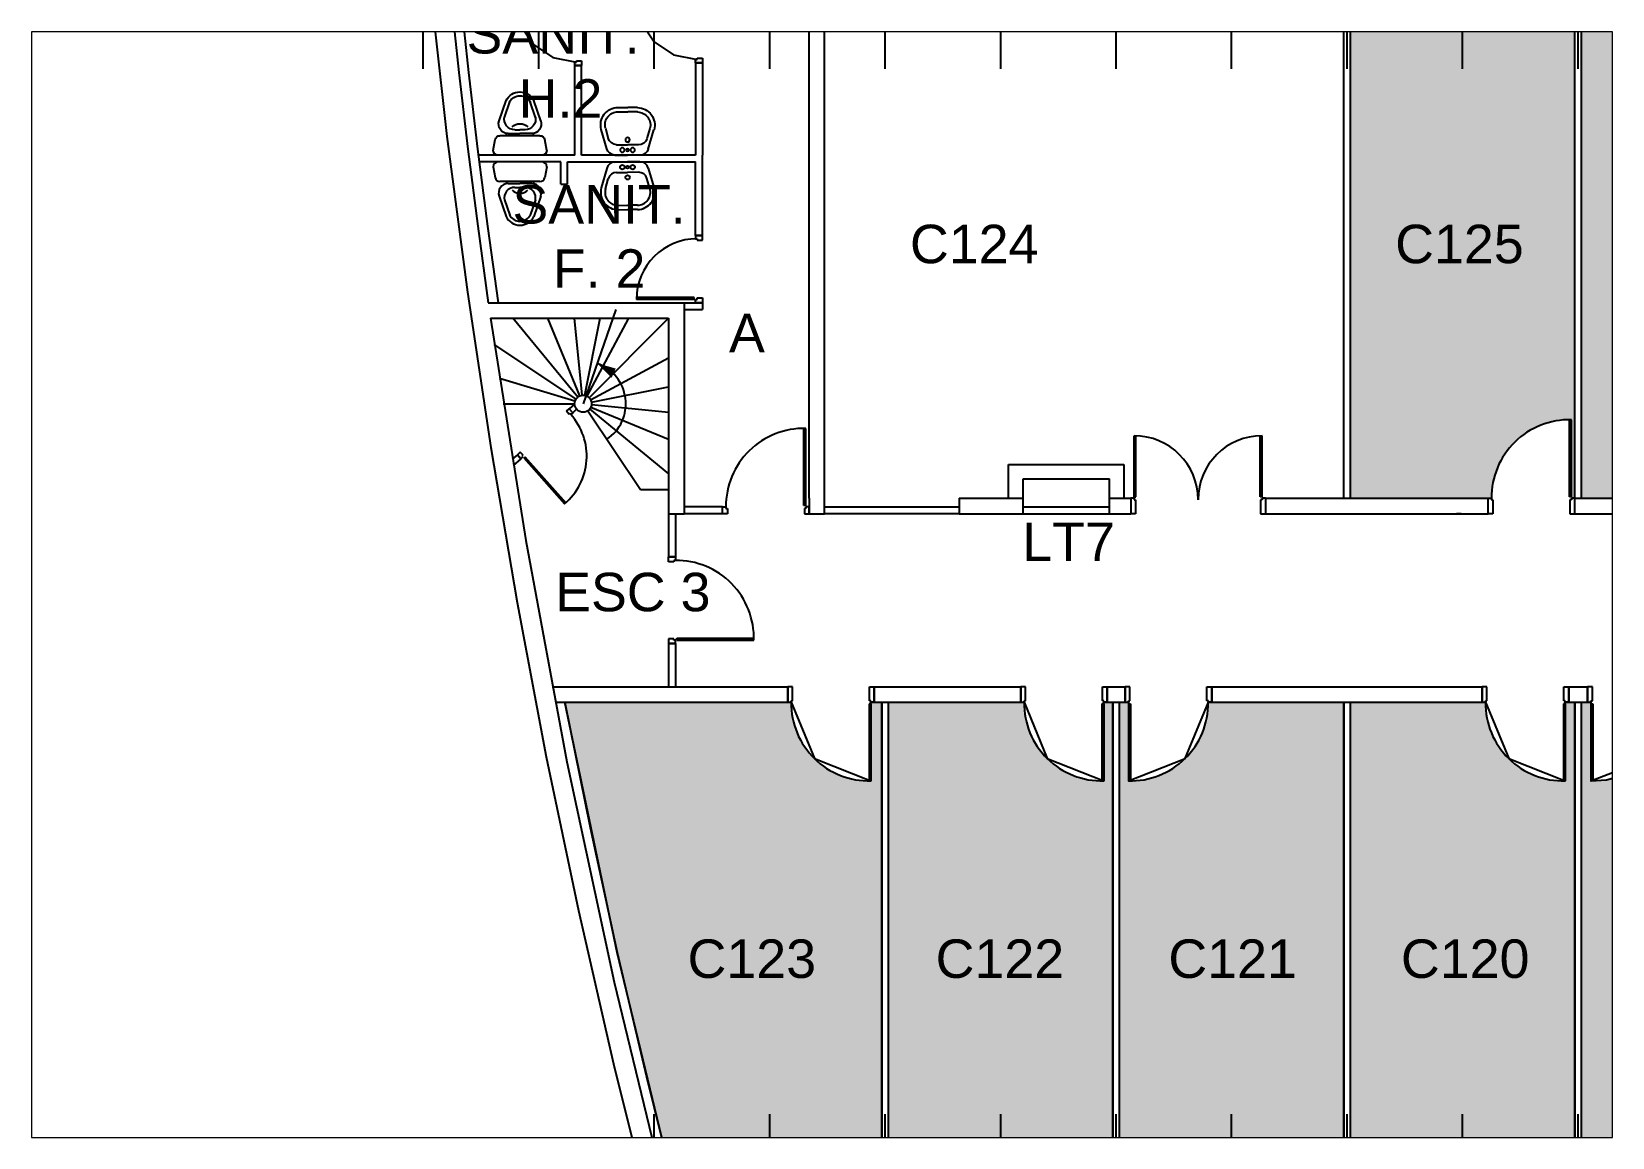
# Paper-space layout 'Présentation2' of a CAD drawing. Extents: x 0 to 11.4, y -0.1 to 7.9.
# The model-space entities are those that its viewports show. They can reach past a viewport. Long polylines and large blocks are cut down to what shows.
import ezdxf

# ---------------------------------------------------------------- set-up
doc = ezdxf.new("R2010")
doc.units = 0
doc.header["$MEASUREMENT"] = 0
for name, pattern in [('AXES', [2, 1.25, -0.25, 0.25, -0.25]), ('CACHE', [0.375, 0.25, -0.125]), ('DISCONTINU2', [0.375, 0.25, -0.125])]:
    doc.linetypes.add(name, pattern=pattern)
doc.layers.get('0').update_dxf_attribs({"linetype": 'CONTINUOUS'})
for name, color, linetype in [('BA_AXE_TRAME', 253, 'AXES'), ('BA_CLOISON_EXISTANTE', 4, 'CONTINUOUS'), ('BA_DOUBLAGE', 134, 'CONTINUOUS'), ('BA_ESCALIER', 8, 'CONTINUOUS'), ('BA_ESCALIER_CACHE', 252, 'DISCONTINU2'), ('BA_MENUIS_INTERIEURE', 202, 'CONTINUOUS'), ('BA_STRUCTURE', 5, 'CONTINUOUS'), ('EQ_SANITAIRE', 60, 'CONTINUOUS'), ('Nom. Circulation', 1, 'CONTINUOUS'), ('Nom. Texte', 250, 'CONTINUOUS'), ('Sous-sol', 1, 'CONTINUOUS'), ('SUN', 2, 'CONTINUOUS'), ('TXT_REP_PIECE', 250, 'CONTINUOUS')]:
    doc.layers.add(name, color=color, linetype=linetype)
doc.styles.add('ARIAL', font='arial.ttf')

# ---------------------------------------------------------------- blocks, each defined once
blk = doc.blocks.new('WC')
for p, q in [((-35.6, 21.6), (-56.7, 14.5)), ((-20.3, -20.8), (-20.3, 20.8)), ((-5, 27.9), (-16.3, 25.7)), ((0, -22.9), (0, 22.9)), ((-39.3, 16.2), (-55.4, 10.7)), ((-26.4, 5.3), (-26.4, 0)), ((-26.4, -5.3), (-26.4, 0)), ((-20.3, 14), (-22.5, 14)), ((-22.4, 12.2), (-22.4, 0)), ((-22.4, -12.2), (-22.4, 0)), ((-35.6, -21.6), (-56.7, -14.5)), ((-39.3, -16.2), (-55.4, -10.7)), ((-20.3, -14), (-22.5, -14)), ((-5, -27.9), (-16.3, -25.7))]:
    blk.add_line(p, q)
for centre, radius, start, end in [((-32.4, 12.2), 10, 0, 108.6162), ((-15.3, 20.8), 5, 101.0796, 180), ((-5, 22.9), 5, 0, 90), ((-49.5, 0), 16.2, 116.4444, 180), ((-49.5, -0.4), 16.2, 178.1961, 178.7319), ((-49.5, 0), 16.2, 180, 243.5556), ((-49.5, 0), 12.2, 116.4444, 180), ((-49.5, 0), 12.2, 180, 243.5556), ((-37.4, 5.3), 11, 0, 102.4), ((-21.2, 0), 11.5, 134.9643, 225.0357), ((-37.4, -5.3), 11, 257.6, 0), ((-32.4, -12.2), 10, 251.3838, 0), ((-15.3, -20.8), 5, 180, 258.9204), ((-5, -22.9), 5, 270, 0)]:
    blk.add_arc(centre, radius, start, end)
blk = doc.blocks.new('LAV60')
for p, q in [((-14.4, 0), (0, 0)), ((14.4, 0), (0, 0)), ((-24, -7.3), (-30.4, -29.5)), ((-12.7, -12), (0, -12)), ((12.7, -12), (0, -12)), ((24, -7.3), (30.4, -29.5)), ((-25.6, -30.9), (-22.3, -19.3)), ((25.6, -30.9), (22.3, -19.3)), ((-11.2, -50), (0, -50)), ((11.2, -50), (0, -50)), ((-11.2, -55), (0, -55)), ((11.2, -55), (0, -55))]:
    blk.add_line(p, q)
for centre, radius in [((-6, -6), 2.61), ((0, -17.8), 2.54), ((0, -6), 1.44), ((6, -6), 2.61)]:
    blk.add_circle(centre, radius)
for centre, radius, start, end in [((-14.4, -10), 10, 90, 164.0546), ((14.4, -10), 10, 15.9454, 90), ((-12.7, -22), 10, 90, 164.0546), ((12.7, -22), 10, 15.9454, 90), ((-11.2, -35), 20, 164.0546, 270), ((-11.2, -35), 15, 164.0546, 270), ((11.2, -35), 20, 270, 15.9454), ((11.2, -35), 15, 270, 15.9454)]:
    blk.add_arc(centre, radius, start, end)

msp = doc.modelspace()

# ---------------------------------------------------------------- hatches: boundary and pattern name
at = {"layer": 'BA_ESCALIER'}
msp.add_hatch(color=256, dxfattribs=at).paths.add_polyline_path([(-16844.9, 9943.7), (-16829.9, 9928.6), (-16825.6, 9938.3)])
at = {"layer": 'SUN'}
h = msp.add_hatch(color=256, dxfattribs=at)
h.dxf.hatch_style = 1
h.paths.add_polyline_path([(-15829.1, 10325.8), (-16040.6, 10325.8), (-16062.1, 10325.8), (-16062.1, 9803.5), (-15919.1, 9803.5), (-15915.6, 9803.5, -0.424281), (-15832.6, 9885.1), (-15832.6, 9803.5), (-15829.1, 9803.5)])
h.paths.add_polyline_path([(-15586.6, 10325.8), (-15680.6, 10325.8), (-15730.6, 10325.8), (-15822.1, 10325.8), (-15822.1, 9803.5), (-15676.6, 9803.5), (-15673.1, 9803.5, -0.424281), (-15590.1, 9885.1), (-15590.1, 9803.5), (-15586.6, 9803.5)])
h.paths.add_polyline_path([(-15109.1, 10325.8), (-15320.6, 10325.8), (-15342.1, 10325.8), (-15342.1, 9803.5), (-15199.1, 9803.5), (-15195.6, 9803.5, -0.424281), (-15112.6, 9885.1), (-15112.6, 9803.5), (-15109.1, 9803.5)])
h.paths.add_polyline_path([(-14869.1, 10325.8), (-14960.6, 10325.8), (-15010.6, 10325.8), (-15102.1, 10325.8), (-15102.1, 9803.5), (-14959.1, 9803.5), (-14955.6, 9803.5, -0.424281), (-14872.6, 9885.1), (-14872.6, 9803.5), (-14869.1, 9803.5)])
h.paths.add_polyline_path([(-16026, 10025.6), (-15872.4, 10025.6), (-15872.4, 10108), (-16026, 10108)], flags=24)
h.paths.add_polyline_path([(-15796.6, 10025.6), (-15605.7, 10025.6), (-15605.7, 10108), (-15796.6, 10108)], flags=24)
h.paths.add_polyline_path([(-15298.2, 10025.6), (-15144.6, 10025.6), (-15144.6, 10108), (-15298.2, 10108)], flags=24)
h.paths.add_polyline_path([(-15069.6, 10025.6), (-14878.7, 10025.6), (-14878.7, 10108), (-15069.6, 10108)], flags=24)
h = msp.add_hatch(color=256, dxfattribs=at)
h.dxf.hatch_style = 1
h.paths.add_polyline_path([(-16643.4, 9591.5), (-16878.4, 9591.5), (-16824, 9331.6), (-16761.6, 9073.5), (-16549.1, 9073.5), (-16549.1, 9591.5), (-16560.4, 9591.5), (-16560.4, 9509.9, -0.424281)])
h.paths.add_polyline_path([(-16401.3, 9591.5), (-16542.1, 9591.5), (-16542.1, 9073.5), (-16309.1, 9073.5), (-16309.1, 9591.5), (-16318.3, 9591.5), (-16318.4, 9509.9, -0.424281)])
h.paths.add_polyline_path([(-16069.1, 9591.5), (-16209.8, 9591.5, -0.424281), (-16292.8, 9509.9), (-16292.8, 9591.5), (-16302.1, 9591.5), (-16302.1, 9073.5), (-16069.1, 9073.5)])
h.paths.add_polyline_path([(-16062.1, 9073.5), (-15829.1, 9073.5), (-15829.1, 9591.5), (-15838.9, 9591.5), (-15838.9, 9509.9, -0.424281), (-15921.9, 9591.5), (-16062.1, 9591.5)])
h.paths.add_polyline_path([(-15822.1, 9073.5), (-15589.1, 9073.5), (-15589.1, 9591.5), (-15729.3, 9591.5, -0.424281), (-15812.2, 9509.9), (-15812.3, 9591.5), (-15822.1, 9591.5)])
h.paths.add_polyline_path([(-16761.2, 9283.1), (-16607.6, 9283.1), (-16607.6, 9365.5), (-16761.2, 9365.5)], flags=24)
h.paths.add_polyline_path([(-16503.1, 9283.1), (-16349.5, 9283.1), (-16349.5, 9365.5), (-16503.1, 9365.5)], flags=24)
h.paths.add_polyline_path([(-16257.7, 9283.1), (-16104.1, 9283.1), (-16104.1, 9365.5), (-16257.7, 9365.5)], flags=24)
h.paths.add_polyline_path([(-16019.7, 9283.1), (-15866.1, 9283.1), (-15866.1, 9365.5), (-16019.7, 9365.5)], flags=24)
h.paths.add_polyline_path([(-15778.1, 9283.1), (-15624.5, 9283.1), (-15624.5, 9365.5), (-15778.1, 9365.5)], flags=24)

# ---------------------------------------------------------------- linework, layer by layer
at = {"layer": 'BA_AXE_TRAME'}
for p, q in [((-17025.6, 10249.8), (-17025.6, 10444.6)), ((-16905.6, 10249.8), (-16905.6, 10444.6)), ((-16785.6, 10249.8), (-16785.6, 10444.6)), ((-16665.6, 10249.8), (-16665.6, 10444.6)), ((-16545.6, 10249.8), (-16545.6, 10444.6)), ((-16545.6, 10249.8), (-16545.6, 10444.6)), ((-16425.6, 10249.8), (-16425.6, 10444.6)), ((-16425.6, 10249.8), (-16425.6, 10444.6)), ((-16305.6, 10249.8), (-16305.6, 10444.6)), ((-16305.6, 10249.8), (-16305.6, 10444.6)), ((-16185.6, 10249.8), (-16185.6, 10444.6)), ((-16185.6, 10249.8), (-16185.6, 10444.6)), ((-16065.6, 10249.8), (-16065.6, 10444.6)), ((-16065.6, 10249.8), (-16065.6, 10444.6)), ((-15945.6, 10249.8), (-15945.6, 10444.6)), ((-15945.6, 10249.8), (-15945.6, 10444.6)), ((-15825.6, 10249.8), (-15825.6, 10444.6)), ((-15825.6, 10249.8), (-15825.6, 10444.6)), ((-16785.6, 8971.9), (-16785.6, 9163.5)), ((-16665.6, 8971.9), (-16665.6, 9163.5)), ((-16545.6, 8971.9), (-16545.6, 9163.5)), ((-16425.6, 8971.9), (-16425.6, 9163.5)), ((-16305.6, 8971.9), (-16305.6, 9163.5)), ((-16185.6, 8971.9), (-16185.6, 9163.5)), ((-16065.6, 8971.9), (-16065.6, 9163.5)), ((-15945.6, 8971.9), (-15945.6, 9163.5)), ((-15825.6, 8971.9), (-15825.6, 9163.5))]:
    msp.add_line(p, q, dxfattribs=at)
at = {"layer": 'BA_CLOISON_EXISTANTE'}
for p, q in [((-16069.1, 9803.5), (-16069.1, 10325.8)), ((-16062.1, 9803.5), (-16062.1, 10325.8)), ((-15829.1, 9803.5), (-15829.1, 10325.8)), ((-15822.1, 9803.5), (-15822.1, 10325.8)), ((-16868, 10159.9), (-16868, 10253)), ((-16868, 10253), (-16861, 10253)), ((-16861, 10159.9), (-16861, 10253)), ((-16742.6, 10255.8), (-16742.6, 10159.9)), ((-16742.6, 10255.8), (-16735.6, 10255.8)), ((-16735.6, 10255.8), (-16735.6, 10159.9)), ((-16868, 10159.9), (-16967.5, 10159.9)), ((-16882.6, 10152.9), (-16967.5, 10152.9)), ((-16882.6, 10129.9), (-16882.6, 10152.9)), ((-16875.6, 10129.9), (-16875.6, 10152.9)), ((-16875.6, 10152.9), (-16742.6, 10152.9)), ((-16742.6, 10159.9), (-16861, 10159.9)), ((-16742.6, 10076.6), (-16742.6, 10152.9)), ((-16735.6, 10076.6), (-16735.6, 10159.9)), ((-16882.6, 10129.9), (-16875.6, 10129.9)), ((-16742.6, 10076.6), (-16735.6, 10076.6)), ((-16754.6, 10006.6), (-16735.6, 10006.6)), ((-16735.6, 10006.6), (-16735.6, 9999.6)), ((-16754.6, 9999.6), (-16735.6, 9999.6)), ((-16868.4, 9901.4), (-16873.9, 9896.5)), ((-16870.2, 9892.3), (-16873.9, 9896.5)), ((-16866.2, 9895.9), (-16870.2, 9892.3)), ((-16927.8, 9848.8), (-16933.3, 9844)), ((-16924.1, 9844.6), (-16932.3, 9837.4)), ((-16924.1, 9844.6), (-16927.8, 9848.8)), ((-16714.6, 9794.5), (-16754.6, 9794.5)), ((-16608.6, 9794.5), (-16468.6, 9794.5)), ((-16402.4, 9794.5), (-16312.5, 9794.5)), ((-16770.6, 9787.5), (-16770.6, 9742.5)), ((-16763.6, 9787.5), (-16763.6, 9742.5)), ((-16714.6, 9787.5), (-16754.6, 9787.5)), ((-16468.6, 9787.5), (-16608.6, 9787.5)), ((-16402.4, 9787.5), (-16312.5, 9787.5)), ((-16402.4, 9787.5), (-16312.5, 9787.5)), ((-16763.6, 9742.5), (-16770.6, 9742.5)), ((-16763.6, 9652.5), (-16770.6, 9652.5)), ((-16770.6, 9652.5), (-16770.6, 9607.5)), ((-16763.6, 9652.5), (-16763.6, 9607.5)), ((-16549.1, 9073.5), (-16549.1, 9591.5)), ((-16542.1, 9073.5), (-16542.1, 9591.5)), ((-16309.1, 9073.5), (-16309.1, 9591.5)), ((-16302.1, 9073.5), (-16302.1, 9591.5)), ((-16069.1, 9073.5), (-16069.1, 9591.5)), ((-16062.1, 9073.5), (-16062.1, 9591.5)), ((-15829.1, 9073.5), (-15829.1, 9591.5)), ((-15822.1, 9073.5), (-15822.1, 9591.5))]:
    msp.add_line(p, q, dxfattribs=at)
at = {"layer": 'BA_DOUBLAGE', "ltscale": 10}
for start, end in [(185.95235, 188.10495), (190.92267, 194.47719)]:
    msp.add_arc((-8473.2, 11213.5), 8560.2, start, end, dxfattribs=at)
at = {"layer": 'BA_ESCALIER', "linetype": 'CACHE', "ltscale": 20}
for p, q in [((-16865.1, 9908.6), (-16932.4, 9990.6)), ((-16862.9, 9910), (-16896.3, 9990.6)), ((-16860.4, 9910.6), (-16868.3, 9990.6)), ((-16857.8, 9910.5), (-16841.8, 9990.6)), ((-16866.9, 9906.7), (-16951.8, 9963.4)), ((-16868, 9904.3), (-16946.5, 9928.1)), ((-16942.5, 9901.7), (-16868.4, 9901.7))]:
    msp.add_line(p, q, dxfattribs=at)
at = {"layer": 'BA_ESCALIER', "linetype": 'CACHE', "ltscale": 7}
msp.add_line((-16855.3, 9909.6), (-16812, 9990.6), dxfattribs=at)
at = {"layer": 'BA_ESCALIER'}
for p, q in [((-16853.2, 9908), (-16770.6, 9990.6)), ((-16851.7, 9905.9), (-16770.6, 9949.3)), ((-16850.8, 9903.5), (-16770.6, 9919.4)), ((-16854.6, 9894.4), (-16799.9, 9812.6)), ((-16852.6, 9896.1), (-16770.6, 9828.8)), ((-16851.3, 9898.3), (-16770.6, 9864.9)), ((-16850.7, 9900.9), (-16770.6, 9893)), ((-16799.9, 9812.6), (-16770.6, 9812.6))]:
    msp.add_line(p, q, dxfattribs=at)
msp.add_arc((-16859.5, 9901.7), 44.4, 303.75, 70.8279, dxfattribs=at)
at = {"layer": 'BA_ESCALIER_CACHE', "linetype": 'AXES', "ltscale": 8}
msp.add_line((-16825.5, 9999.5), (-16859.5, 9901.7), dxfattribs=at)
at = {"layer": 'BA_MENUIS_INTERIEURE'}
for p, q in [((-16868, 10256.5), (-16866.5, 10256.5)), ((-16868, 10253), (-16868, 10256.5)), ((-16861, 10253), (-16868, 10253)), ((-16866.5, 10256.5), (-16866.5, 10258)), ((-16866.5, 10258), (-16861, 10258)), ((-16861, 10258), (-16861, 10253)), ((-16742.6, 10259.3), (-16741.1, 10259.3)), ((-16742.6, 10255.8), (-16742.6, 10259.3)), ((-16735.6, 10255.8), (-16742.6, 10255.8)), ((-16741.1, 10259.3), (-16741.1, 10260.8)), ((-16741.1, 10260.8), (-16735.6, 10260.8)), ((-16735.6, 10260.8), (-16735.6, 10255.8)), ((-16742.6, 10076.6), (-16742.6, 10073.1)), ((-16735.6, 10076.6), (-16742.6, 10076.6)), ((-16742.6, 10073.1), (-16741.1, 10073.1)), ((-16741.1, 10073.1), (-16741.1, 10071.6)), ((-16741.1, 10071.6), (-16735.6, 10071.6)), ((-16735.6, 10071.6), (-16735.6, 10076.6)), ((-16744.1, 10012.1), (-16804.1, 10012.1)), ((-16744.1, 10010.1), (-16804.1, 10010.1)), ((-16744.1, 10010.1), (-16744.1, 10012.1)), ((-16742.6, 10010.1), (-16741.1, 10010.1)), ((-16742.6, 10006.6), (-16742.6, 10010.1)), ((-16735.6, 10006.6), (-16742.6, 10006.6)), ((-16741.1, 10011.6), (-16735.6, 10011.6)), ((-16741.1, 10010.1), (-16741.1, 10011.6)), ((-16735.6, 10011.6), (-16735.6, 10006.6)), ((-16876.9, 9893.9), (-16873.9, 9896.5)), ((-16874, 9890.6), (-16876.9, 9893.9)), ((-16873.1, 9891.4), (-16874, 9890.6)), ((-16873.9, 9896.5), (-16870.2, 9892.3)), ((-16872.3, 9890.5), (-16873.1, 9891.4)), ((-16870.2, 9892.3), (-16872.3, 9890.5)), ((-16630.1, 9796), (-16630.1, 9876.1)), ((-16628.1, 9796), (-16628.1, 9876.1)), ((-15834.6, 9805), (-15834.6, 9885.1)), ((-15832.6, 9805), (-15832.6, 9885.1)), ((-16287, 9805), (-16287, 9868.5)), ((-16287, 9805), (-16287, 9868.5)), ((-16285, 9805), (-16285, 9868.4)), ((-16285, 9805), (-16285, 9868.4)), ((-16156, 9805), (-16156, 9868.4)), ((-16156, 9805), (-16156, 9868.4)), ((-16154, 9805), (-16154, 9868.5)), ((-16154, 9805), (-16154, 9868.5)), ((-16924.8, 9851.5), (-16927.8, 9848.8)), ((-16927.8, 9848.8), (-16924.1, 9844.6)), ((-16921.9, 9848.2), (-16924.8, 9851.5)), ((-16924.1, 9844.6), (-16922, 9846.5)), ((-16922.8, 9847.4), (-16921.9, 9848.2)), ((-16922, 9846.5), (-16922.8, 9847.4)), ((-16921.2, 9845.6), (-16920, 9846.7)), ((-16921.2, 9845.6), (-16878.8, 9797.6)), ((-16920, 9846.7), (-16877.6, 9798.6)), ((-16714.6, 9794.5), (-16711.1, 9794.5)), ((-16714.6, 9787.5), (-16714.6, 9794.5)), ((-16711.1, 9794.5), (-16711.1, 9793)), ((-16711.1, 9793), (-16709.6, 9793)), ((-16709.6, 9793), (-16709.6, 9787.5)), ((-16628.1, 9796), (-16630.1, 9796)), ((-16628.1, 9793), (-16629.6, 9793)), ((-16629.6, 9793), (-16629.6, 9787.5)), ((-16624.6, 9794.5), (-16628.1, 9794.5)), ((-16628.1, 9794.5), (-16628.1, 9793)), ((-16624.6, 9787.5), (-16624.6, 9794.5)), ((-16290.5, 9803.5), (-16290.5, 9787.5)), ((-16287, 9803.5), (-16290.5, 9803.5)), ((-16290.5, 9803.5), (-16290.5, 9787.5)), ((-16287, 9803.5), (-16290.5, 9803.5)), ((-16287, 9805), (-16285, 9805)), ((-16287, 9805), (-16285, 9805)), ((-16287, 9803.5), (-16287, 9802)), ((-16287, 9803.5), (-16287, 9802)), ((-16287, 9802), (-16285.5, 9802)), ((-16287, 9802), (-16285.5, 9802)), ((-16285.5, 9802), (-16285.5, 9787.5)), ((-16285.5, 9802), (-16285.5, 9787.5)), ((-16154, 9805), (-16156, 9805)), ((-16154, 9805), (-16156, 9805)), ((-16155.5, 9802), (-16155.5, 9787.5)), ((-16154, 9802), (-16155.5, 9802)), ((-16155.5, 9802), (-16155.5, 9787.5)), ((-16154, 9802), (-16155.5, 9802)), ((-16150.5, 9803.5), (-16154, 9803.5)), ((-16154, 9803.5), (-16154, 9802)), ((-16150.5, 9803.5), (-16154, 9803.5)), ((-16154, 9803.5), (-16154, 9802)), ((-16150.5, 9803.5), (-16150.5, 9787.5)), ((-16150.5, 9803.5), (-16150.5, 9787.5)), ((-15919.1, 9787.5), (-15919.1, 9803.5)), ((-15919.1, 9803.5), (-15915.6, 9803.5)), ((-15915.6, 9803.5), (-15915.6, 9802)), ((-15915.6, 9802), (-15914.1, 9802)), ((-15914.1, 9802), (-15914.1, 9787.5)), ((-15832.6, 9805), (-15834.6, 9805)), ((-15834.1, 9802), (-15834.1, 9787.5)), ((-15832.6, 9802), (-15834.1, 9802)), ((-15832.6, 9803.5), (-15832.6, 9802)), ((-15829.1, 9803.5), (-15832.6, 9803.5)), ((-15829.1, 9787.5), (-15829.1, 9803.5)), ((-16709.6, 9787.5), (-16714.6, 9787.5)), ((-16629.6, 9787.5), (-16624.6, 9787.5)), ((-16285.5, 9787.5), (-16290.5, 9787.5)), ((-16285.5, 9787.5), (-16290.5, 9787.5)), ((-16155.5, 9787.5), (-16150.5, 9787.5)), ((-16155.5, 9787.5), (-16150.5, 9787.5)), ((-15947, 9787.5), (-15952, 9787.5)), ((-15914.1, 9787.5), (-15919.1, 9787.5)), ((-15834.1, 9787.5), (-15829.1, 9787.5)), ((-16770.6, 9737.5), (-16770.6, 9742.5)), ((-16770.6, 9742.5), (-16763.6, 9742.5)), ((-16763.6, 9742.5), (-16763.6, 9739)), ((-16765.1, 9737.5), (-16770.6, 9737.5)), ((-16763.6, 9739), (-16765.1, 9739)), ((-16765.1, 9739), (-16765.1, 9737.5)), ((-16770.6, 9657.5), (-16770.6, 9652.5)), ((-16765.1, 9657.5), (-16770.6, 9657.5)), ((-16770.6, 9652.5), (-16763.6, 9652.5)), ((-16765.1, 9656), (-16765.1, 9657.5)), ((-16763.6, 9656), (-16765.1, 9656)), ((-16763.6, 9652.5), (-16763.6, 9656)), ((-16762.1, 9658), (-16682, 9658)), ((-16762.1, 9656), (-16762.1, 9658)), ((-16762.1, 9656), (-16682, 9656)), ((-16646.9, 9607.5), (-16646.9, 9591.5)), ((-16641.9, 9607.5), (-16646.9, 9607.5)), ((-16643.4, 9593), (-16641.9, 9593)), ((-16643.4, 9591.5), (-16643.4, 9593)), ((-16641.9, 9593), (-16641.9, 9607.5)), ((-16561.9, 9593), (-16561.9, 9607.5)), ((-16561.9, 9607.5), (-16556.9, 9607.5)), ((-16560.4, 9593), (-16561.9, 9593)), ((-16560.4, 9591.5), (-16560.4, 9593)), ((-16556.9, 9607.5), (-16556.9, 9591.5)), ((-16404.8, 9607.5), (-16404.8, 9591.5)), ((-16399.8, 9607.5), (-16404.8, 9607.5)), ((-16401.3, 9593), (-16399.8, 9593)), ((-16401.3, 9591.5), (-16401.3, 9593)), ((-16399.8, 9593), (-16399.8, 9607.5)), ((-16319.8, 9593), (-16319.8, 9607.5)), ((-16319.8, 9607.5), (-16314.8, 9607.5)), ((-16318.3, 9593), (-16319.8, 9593)), ((-16318.3, 9591.5), (-16318.3, 9593)), ((-16314.8, 9607.5), (-16314.8, 9591.5)), ((-16291.3, 9607.5), (-16296.3, 9607.5)), ((-16296.3, 9607.5), (-16296.3, 9591.5)), ((-16292.8, 9593), (-16291.3, 9593)), ((-16292.8, 9591.5), (-16292.8, 9593)), ((-16291.3, 9593), (-16291.3, 9607.5)), ((-16211.3, 9607.5), (-16206.3, 9607.5)), ((-16211.3, 9593), (-16211.3, 9607.5)), ((-16209.8, 9593), (-16211.3, 9593)), ((-16209.8, 9591.5), (-16209.8, 9593)), ((-16206.3, 9607.5), (-16206.3, 9591.5)), ((-15925.4, 9607.5), (-15925.4, 9591.5)), ((-15920.4, 9607.5), (-15925.4, 9607.5)), ((-15921.9, 9593), (-15920.4, 9593)), ((-15921.9, 9591.5), (-15921.9, 9593)), ((-15920.4, 9593), (-15920.4, 9607.5)), ((-15840.4, 9593), (-15840.4, 9607.5)), ((-15840.4, 9607.5), (-15835.4, 9607.5)), ((-15838.9, 9593), (-15840.4, 9593)), ((-15838.9, 9591.5), (-15838.9, 9593)), ((-15835.4, 9607.5), (-15835.4, 9591.5)), ((-15810.8, 9607.5), (-15815.8, 9607.5)), ((-15815.8, 9607.5), (-15815.8, 9591.5)), ((-15812.3, 9593), (-15810.8, 9593)), ((-15812.3, 9591.5), (-15812.3, 9593)), ((-15810.8, 9593), (-15810.8, 9607.5)), ((-16646.9, 9591.5), (-16643.4, 9591.5)), ((-16560.4, 9590), (-16562.4, 9590)), ((-16562.4, 9590), (-16562.4, 9509.9)), ((-16556.9, 9591.5), (-16560.4, 9591.5)), ((-16560.4, 9590), (-16560.4, 9509.9)), ((-16404.8, 9591.5), (-16401.3, 9591.5)), ((-16318.4, 9590), (-16320.4, 9590)), ((-16320.4, 9590), (-16320.4, 9509.9)), ((-16318.4, 9590), (-16318.4, 9509.9)), ((-16314.8, 9591.5), (-16318.3, 9591.5)), ((-16296.3, 9591.5), (-16292.8, 9591.5)), ((-16292.8, 9590), (-16292.8, 9509.9)), ((-16292.8, 9590), (-16290.8, 9590)), ((-16290.8, 9590), (-16290.8, 9509.9)), ((-16206.3, 9591.5), (-16209.8, 9591.5)), ((-15925.4, 9591.5), (-15921.9, 9591.5)), ((-15838.9, 9590), (-15840.9, 9590)), ((-15840.9, 9590), (-15840.9, 9509.9)), ((-15835.4, 9591.5), (-15838.9, 9591.5)), ((-15838.9, 9590), (-15838.9, 9509.9)), ((-15815.8, 9591.5), (-15812.3, 9591.5)), ((-15812.2, 9590), (-15812.2, 9509.9)), ((-15812.2, 9590), (-15810.2, 9590)), ((-15810.2, 9590), (-15810.2, 9509.9))]:
    msp.add_line(p, q, dxfattribs=at)
for centre, radius, start, end in [((-16866.5, 10319.5), 63, 180.0158, 270), ((-16741.1, 10322.3), 63, 180.0158, 270), ((-16741.1, 10010.1), 63, 90, 179.9842), ((-16744.1, 10012.1), 0, 0, 90), ((-16741.1, 10011.6), 0, 0, 90), ((-16920.4, 9847.2), 64.7, 310.0102, 41.9726), ((-16630.2, 9795.2), 80.9, 88.5337, 180.4961), ((-15834.7, 9804.2), 80.9, 88.5337, 180.4961), ((-16287, 9802), 66.5, 0, 89.985), ((-16287, 9802), 66.5, 0, 89.985), ((-16154, 9802), 66.5, 90.015, 180), ((-16154, 9802), 66.5, 90.015, 180), ((-16921.9, 9848.2), 0, 41.4765, 131.4765), ((-16920, 9846.7), 0, 41.4765, 131.4765), ((-16630.1, 9796), 0, 180, 270), ((-16629.6, 9793), 0, 180, 270), ((-16285.5, 9802), 0, 270, 0), ((-16285.5, 9802), 0, 270, 0), ((-16285, 9805), 0, 270, 0), ((-16285, 9805), 0, 270, 0), ((-16156, 9805), 0, 180, 270), ((-16156, 9805), 0, 180, 270), ((-16155.5, 9802), 0, 180, 270), ((-16155.5, 9802), 0, 180, 270), ((-15834.6, 9805), 0, 180, 270), ((-15834.1, 9802), 0, 180, 270), ((-16762.9, 9658.1), 80.9, 358.5337, 90.4961), ((-16765.1, 9657.5), 0, 90, 180), ((-16762.1, 9658), 0, 90, 180), ((-16561.9, 9593), 0, 90, 180), ((-16319.8, 9593), 0, 90, 180), ((-16291.3, 9593), 0, 0, 90), ((-15840.4, 9593), 0, 90, 180), ((-15810.8, 9593), 0, 0, 90), ((-16562.4, 9590.8), 80.9, 179.5039, 271.4663), ((-16562.4, 9590), 0, 90, 180), ((-16320.4, 9590.8), 80.9, 179.5039, 271.4663), ((-16320.4, 9590), 0, 90, 180), ((-16290.8, 9590.8), 80.9, 268.5337, 0.4961), ((-16290.8, 9590), 0, 0, 90), ((-15841, 9590.8), 80.9, 179.5039, 271.4663), ((-15840.9, 9590), 0, 90, 180), ((-15810.2, 9590.8), 80.9, 268.5337, 0.4961), ((-15810.2, 9590), 0, 0, 90)]:
    msp.add_arc(centre, radius, start, end, dxfattribs=at)
at = {"layer": 'BA_STRUCTURE'}
for p, q in [((-16624.6, 9803.5), (-16624.6, 10325.8)), ((-16608.6, 9787.5), (-16608.6, 10325.8)), ((-16958.1, 10006.6), (-16754.6, 10006.6)), ((-16754.6, 10006.6), (-16754.6, 9787.5)), ((-16955.8, 9990.6), (-16770.6, 9990.6)), ((-16770.6, 9990.6), (-16770.6, 9787.7)), ((-16417.4, 9803.5), (-16417.4, 9838.6)), ((-16417.4, 9838.6), (-16297.5, 9838.6)), ((-16417.4, 9803.5), (-16417.4, 9838.6)), ((-16417.4, 9838.6), (-16297.5, 9838.6)), ((-16402.4, 9823.6), (-16312.5, 9823.6)), ((-16402.4, 9787.5), (-16402.4, 9823.6)), ((-16402.4, 9823.6), (-16312.5, 9823.6)), ((-16402.4, 9787.5), (-16402.4, 9823.6)), ((-16312.5, 9787.5), (-16312.5, 9823.6)), ((-16312.5, 9787.5), (-16312.5, 9823.6)), ((-16297.5, 9838.6), (-16297.5, 9803.5)), ((-16624.6, 9803.5), (-16624.6, 9787.5)), ((-16468.6, 9803.5), (-16402.4, 9803.5)), ((-16468.6, 9803.5), (-16402.4, 9803.5)), ((-16468.6, 9803.5), (-16468.6, 9787.5)), ((-16312.5, 9803.5), (-16290.5, 9803.5)), ((-16312.5, 9803.5), (-16290.5, 9803.5)), ((-16290.5, 9803.5), (-16290.5, 9787.5)), ((-16290.5, 9803.5), (-16290.5, 9787.5)), ((-16150.5, 9803.5), (-16150.5, 9787.5)), ((-16150.5, 9803.5), (-15919.1, 9803.5)), ((-16150.5, 9803.5), (-16150.5, 9787.5)), ((-16150.5, 9803.5), (-15919.1, 9803.5)), ((-15829.1, 9803.5), (-15676.6, 9803.5)), ((-15829.1, 9803.5), (-15676.6, 9803.5)), ((-16770.6, 9787.5), (-16754.6, 9787.5)), ((-16624.6, 9787.5), (-16608.6, 9787.5)), ((-16468.6, 9787.5), (-16402.4, 9787.5)), ((-16468.6, 9787.5), (-16402.4, 9787.5)), ((-16312.5, 9787.5), (-16290.5, 9787.5)), ((-16312.5, 9787.5), (-16290.5, 9787.5)), ((-16150.5, 9787.5), (-15919.1, 9787.5)), ((-16150.5, 9787.5), (-15919.1, 9787.5)), ((-15829.1, 9787.5), (-15676.6, 9787.5)), ((-15829.1, 9787.5), (-15676.6, 9787.5)), ((-16891.6, 9607.5), (-16646.9, 9607.5)), ((-16646.9, 9591.5), (-16646.9, 9607.5)), ((-16646.9, 9591.5), (-16646.9, 9607.5)), ((-16646.9, 9591.5), (-16646.9, 9598.5)), ((-16556.9, 9591.5), (-16556.9, 9607.5)), ((-16556.9, 9607.5), (-16404.8, 9607.5)), ((-16556.9, 9591.5), (-16556.9, 9607.5)), ((-16556.9, 9591.5), (-16556.9, 9598.5)), ((-16404.8, 9591.5), (-16404.8, 9607.5)), ((-16404.8, 9591.5), (-16404.8, 9607.5)), ((-16404.8, 9591.5), (-16404.8, 9598.5)), ((-16314.8, 9591.5), (-16314.8, 9607.5)), ((-16314.8, 9607.5), (-16296.3, 9607.5)), ((-16314.8, 9591.5), (-16314.8, 9607.5)), ((-16314.8, 9591.5), (-16314.8, 9598.5)), ((-16296.3, 9591.5), (-16296.3, 9607.5)), ((-16296.3, 9607.5), (-16296.3, 9591.5)), ((-16296.3, 9591.5), (-16296.3, 9598.5)), ((-16206.3, 9607.5), (-15925.4, 9607.5)), ((-16206.3, 9591.5), (-16206.3, 9607.5)), ((-16206.3, 9607.5), (-16206.3, 9591.5)), ((-16206.3, 9591.5), (-16206.3, 9598.5)), ((-15925.4, 9591.5), (-15925.4, 9607.5)), ((-15925.4, 9591.5), (-15925.4, 9607.5)), ((-15925.4, 9591.5), (-15925.4, 9598.5)), ((-15835.4, 9591.5), (-15835.4, 9607.5)), ((-15835.4, 9607.5), (-15815.8, 9607.5)), ((-15835.4, 9591.5), (-15835.4, 9607.5)), ((-15835.4, 9591.5), (-15835.4, 9598.5)), ((-15815.8, 9591.5), (-15815.8, 9607.5)), ((-15815.8, 9591.5), (-15815.8, 9607.5)), ((-15815.8, 9607.5), (-15815.8, 9591.5)), ((-15815.8, 9591.5), (-15815.8, 9598.5)), ((-16888.6, 9591.5), (-16646.9, 9591.5)), ((-16556.9, 9591.5), (-16404.8, 9591.5)), ((-16314.8, 9591.5), (-16296.3, 9591.5)), ((-16314.8, 9591.5), (-16309.1, 9591.5)), ((-16206.3, 9591.5), (-15925.4, 9591.5)), ((-15835.4, 9591.5), (-15815.8, 9591.5)), ((-15822.1, 9591.5), (-15815.8, 9591.5))]:
    msp.add_line(p, q, dxfattribs=at)
msp.add_circle((-16859.5, 9901.7), 8.89, dxfattribs=at)
at = {"layer": 'BA_STRUCTURE', "ltscale": 10}
for radius, start, end in [(8590.2, 185.8242, 194.53575), (8570.2, 185.94537, 188.09543), (8570.2, 188.20348, 194.45993)]:
    msp.add_arc((-8473.2, 11213.5), radius, start, end, dxfattribs=at)
at = {"layer": 'SUN'}
for points in [[(-16878.4, 9591.5), (-16643.4, 9591.5), (-16619.2, 9533.1), (-16560.4, 9509.9), (-16560.4, 9591.5), (-16549.1, 9591.5), (-16549.1, 9073.5), (-16761.6, 9073.5), (-16824, 9331.6), (-16878.4, 9591.5)], [(-16542.1, 9591.5), (-16401.3, 9591.5), (-16377.2, 9533.1), (-16318.4, 9509.9), (-16318.3, 9591.5), (-16309.1, 9591.5), (-16309.1, 9073.5), (-16542.1, 9073.5), (-16542.1, 9591.5)], [(-16302.1, 9591.5), (-16292.8, 9591.5), (-16292.8, 9509.9), (-16234, 9533.1), (-16209.8, 9591.5), (-16069.1, 9591.5), (-16069.1, 9073.5), (-16302.1, 9073.5), (-16302.1, 9591.5)], [(-16062.1, 9591.5), (-15921.9, 9591.5), (-15897.7, 9533.1), (-15838.9, 9509.9), (-15838.9, 9591.5), (-15829.1, 9591.5), (-15829.1, 9073.5), (-16062.1, 9073.5), (-16062.1, 9591.5)], [(-15822.1, 9591.5), (-15812.3, 9591.5), (-15812.2, 9509.9), (-15753.4, 9533.1), (-15729.3, 9591.5), (-15589.1, 9591.5), (-15589.1, 9073.5), (-15822.1, 9073.5), (-15822.1, 9591.5)]]:
    msp.add_lwpolyline(points, dxfattribs=at)

# ---------------------------------------------------------------- block references
at = {"layer": 'EQ_SANITAIRE', "xscale": -1, "rotation": 90}
msp.add_blockref('WC', (-16925.1, 10159.9), dxfattribs=at)
at = {"layer": 'EQ_SANITAIRE'}
for p, xscale, yscale, zscale, rotation in [((-16813.4, 10159.9), -0.8999999999992776, 0.8999999999996362, 0.9, 179.5502837684845), ((-16813.4, 10152.9), 0.8999999999992776, 0.8999999999992776, 0.8999999999992776, 0.4497162315155359)]:
    msp.add_blockref('LAV60', p, dxfattribs=dict(at, xscale=xscale, yscale=yscale, zscale=zscale, rotation=rotation))
at = {"layer": 'EQ_SANITAIRE', "rotation": 90}
msp.add_blockref('WC', (-16925.1, 10152.9), dxfattribs=at)

# ---------------------------------------------------------------- texts
at = {"layer": 'Nom. Circulation', "insert": (-16707.9, 9995.2), "char_height": 40, "attachment_point": 1, "style": 'ARIAL'}
msp.add_mtext_dynamic_manual_height_columns('A', width=333.905, gutter_width=12.5, heights=[0], dxfattribs=at)
at = {"layer": 'Nom. Texte', "char_height": 40, "attachment_point": 1, "style": 'ARIAL'}
for s, width, insert in [('LT7', 163.494, (-16403.2, 9778.3)), ('ESC 3', 243.836, (-16888.6, 9726.1))]:
    msp.add_mtext_dynamic_manual_height_columns(s, width=width, gutter_width=12.5, heights=[0], dxfattribs=dict(at, insert=insert))
at = {"layer": 'TXT_REP_PIECE', "char_height": 40, "width": 224.767, "attachment_point": 5}
for s, insert in [('{\\fArial|b0|i0|c0|p34;SANIT.\\P H.2}', (-16890.7, 10252.2)), ('{\\fArial|b0|i0|c0|p34;SANIT. \\PF. 2}', (-16842.9, 10075.5)), ('{\\fArial|b0|i0|c0|p34;C124}', (-16453.1, 10067.4)), ('{\\fArial|b0|i0|c0|p34;C125}', (-15948.9, 10067.4)), ('{\\fArial|b0|i0|c0|p34;C125B}', (-15701.2, 10067.4)), ('{\\fArial|b0|i0|c0|p34;C123}', (-16684.2, 9324.9)), ('{\\fArial|b0|i0|c0|p34;C122}', (-16426.4, 9324.9)), ('{\\fArial|b0|i0|c0|p34;C121}', (-16184.6, 9324.9)), ('{\\fArial|b0|i0|c0|p34;C120}', (-15942.9, 9324.9))]:
    msp.add_mtext(s, dxfattribs=dict(at, insert=insert))

psp = doc.layouts.new('Présentation2')

# ---------------------------------------------------------------- viewports
at = {"layer": 'Sous-sol'}
psp.add_viewport(center=(5.679, 3.933), size=(11.445, 8.00437), view_center_point=(-16611.282, 9713.852), view_height=1148.7772, dxfattribs=at)

doc.saveas('drawing.dxf')
